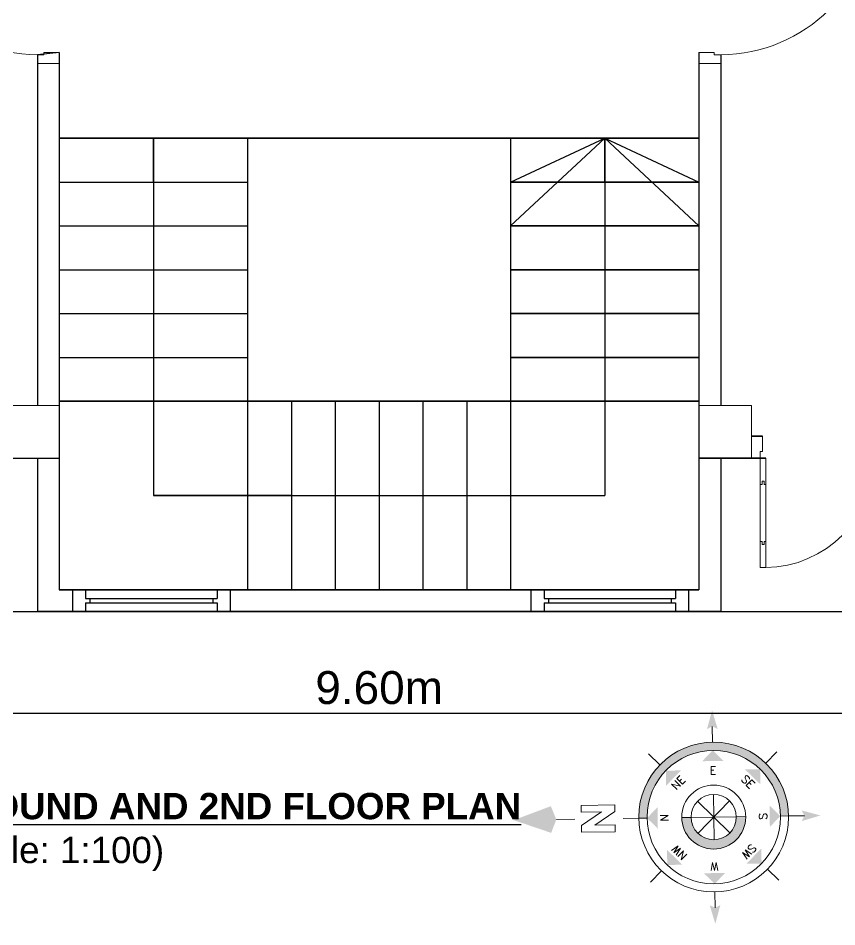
# Model space of a CAD drawing. Header units: inches. Extents: x -4010 to 92088, y -38563 to -1318.
# Drawn here: x 43216 to 43402.8, y -30356.8 to -30149.6 of the extents above; entities that cross this region are included whole.
import ezdxf
from ezdxf.enums import TextEntityAlignment as Align

# ---------------------------------------------------------------- set-up
doc = ezdxf.new("R2010")
doc.units = ezdxf.units.IN
doc.header["$MEASUREMENT"] = 0
doc.header["$PDMODE"] = 99
for name, color, linetype, lineweight in [('1-FOUNDATION DIM', 31, 'Continuous', 5), ('Colour 09', 210, 'Continuous', 9), ('DIM', 7, 'Continuous', 15), ('door', 132, 'Continuous', 15), ('Slab Line', 5, 'Continuous', 30)]:
    doc.layers.add(name, color=color, linetype=linetype, lineweight=lineweight)
for name, color, linetype in [('Brick wall', 3, 'Continuous'), ('col', 5, 'Continuous'), ('Door_Win', 3, 'Continuous'), ('TEX', 7, 'Continuous'), ('WINDOOR', 7, 'Continuous')]:
    doc.layers.add(name, color=color, linetype=linetype)
doc.styles.add('ARIAL', font='arial.ttf')
doc.styles.add('ROMANS', font='romans')
doc.styles.get("Standard").update_dxf_attribs({"font": 'ARIALN.TTF'})
doc.dimstyles.new('3-8', dxfattribs={"dimscale": 1.25, "dimtxt": 6, "dimasz": 2, "dimexe": 0.18, "dimexo": 6, "dimgap": 0, "dimtad": 0, "dimdec": 0, "dimzin": 3, "dimdsep": 46, "dimlunit": 3, "dimtxsty": 'ARIAL', "dimblk": 'DD', "dimcen": 1, "dimse1": 1, "dimse2": 1, "dimclrd": 256, "dimclrt": 256, "dimadec": 0, "dimazin": 0, "dimtfac": 0.5, "dimtdec": 0, "dimtmove": 2, "dimatfit": 0, "dimfxl": 0.18, "dimtvp": 0.75, "dimfrac": 1, "dimtolj": 1, "dimtzin": 0, "dimarcsym": 0})

# ---------------------------------------------------------------- blocks, each defined once
blk = doc.blocks.new('A$C30843580')
at = {"layer": 'Colour 09'}
for p, q in [((0, 12), (12, 12)), ((0, 0), (0, 12)), ((12, 12), (12, 0)), ((12, 0), (0, 0))]:
    blk.add_line(p, q, dxfattribs=at)
blk = doc.blocks.new('D30')
at = {"layer": 'door'}
for p, q in [((2, 5), (2, 29.97)), ((3.25, 29.97), (2, 29.97)), ((3.25, 5), (3.25, 29.97)), ((2.4, 23.97), (2, 23.97)), ((2.4, 23.97), (2.4, 24.72)), ((2.85, 24.72), (2.4, 24.72)), ((2.85, 23.97), (2.85, 24.72)), ((3.25, 23.97), (2.85, 23.97)), ((2, 11), (2.4, 11)), ((2.4, 10.25), (2.4, 11)), ((2.85, 10.25), (2.85, 11)), ((2.85, 11), (3.25, 11)), ((2.4, 10.25), (2.85, 10.25)), ((0, 0), (0, 5)), ((0, 5), (2, 5)), ((2, 5), (2, 3.5)), ((2, 5), (3.25, 5)), ((30, 5), (28, 5)), ((28, 5), (28, 3.5)), ((30, 0), (30, 5)), ((2, 3.5), (2.5, 3.5)), ((2.5, 3.5), (2.5, 0)), ((28, 3.5), (27.5, 3.5)), ((27.5, 3.5), (27.5, 0)), ((2.5, 0), (0, 0)), ((27.5, 0), (30, 0))]:
    blk.add_line(p, q, dxfattribs=at)
blk.add_arc((2.89, 4.86), 25.11, 0.3204, 89.1727, dxfattribs=at)
blk = doc.blocks.new('DD')
for p, q in [((0, 1.6), (0, -1.6)), ((-1.6, 0), (1.6, 0))]:
    blk.add_line(p, q)
at = {"const_width": 0.3}
blk.add_lwpolyline([(-0.15, 0, 1), (0.15, 0, 1)], format="xyb", close=True, dxfattribs=at)
blk = doc.blocks.new('*D1146')
at = {"layer": 'col', "lineweight": -2}
blk.add_line((43078.88, -30308.05), (43517.88, -30308.05), dxfattribs=at)
at = {"layer": 'Defpoints', "color": 0}
for p in [(43076.38, -30284.71), (43520.38, -30284.93), (43520.38, -30308.05)]:
    blk.add_point(p, dxfattribs=at)
at = {"layer": 'col', "lineweight": -2, "xscale": 2.5, "yscale": 2.5, "zscale": 2.5, "rotation": 180}
blk.add_blockref('DD', (43076.38, -30308.05), dxfattribs=at)
at = {"layer": 'col', "lineweight": -2, "xscale": 2.5, "yscale": 2.5, "zscale": 2.5}
blk.add_blockref('DD', (43520.38, -30308.05), dxfattribs=at)
at = {"layer": 'col', "insert": (43298.38, -30302.3), "char_height": 7.5, "attachment_point": 5, "style": 'ARIAL'}
blk.add_mtext('\\A1;9.60m', dxfattribs=at)
blk = doc.blocks.new('W-3FT')
at = {"layer": 'WINDOOR'}
for p, q in [((-36, 0), (-36, -5)), ((-36, 0), (-33, 0)), ((-36, 0), (0, 0)), ((-33, 0), (-33, -2)), ((-3, 0), (-3, -2)), ((0, 0), (0, -5)), ((-33, -2), (-3, -2)), ((-32, -2), (-32, -3)), ((-4, -2), (-4, -3)), ((-33, -3), (-33, -5)), ((-33, -3), (-3, -3)), ((-3, -3), (-3, -5)), ((-33, -5), (-36, -5)), ((-36, -5), (0, -5)), ((0, -5), (-3, -5))]:
    blk.add_line(p, q, dxfattribs=at)
blk = doc.blocks.new('Anno_North_J_Metric')
at = {"linetype": 'ByBlock', "lineweight": -2}
h = blk.add_hatch(color=0, dxfattribs=at)
h.paths.add_polyline_path([(-4.167, 0), (-4.679, 0, 1), (4.679, 0), (4.167, 0, -1)])
h.paths.add_polyline_path([(1.414, 0), (2, 0, 1), (-2, 0), (-1.414, 0, -1)])
at = {"color": 0, "linetype": 'ByBlock', "lineweight": -2}
for p, q in [((0, 4.679), (0, 5.667)), ((-3.308, 3.308), (-4.007, 4.007)), ((3.308, 3.308), (4.007, 4.007)), ((0, 1.414), (0, -1.414)), ((0, -1.414), (0, 1.414)), ((-1, 1), (1, -1)), ((-1, -1), (1, 1)), ((1, -1), (-1, 1)), ((1, 1), (-1, -1)), ((6.169, 0.401), (6.169, 0.821)), ((6.169, 0.821), (8.269, 0.821)), ((8.269, 0.821), (8.269, 0.401)), ((-4.679, 0), (-5.667, 0)), ((-4.679, 0), (-4.167, 0)), ((-1.414, 0), (-2, 0)), ((-1.414, 0), (1.414, 0)), ((1.414, 0), (-1.414, 0)), ((1.414, 0), (2, 0)), ((4.679, 0), (4.167, 0)), ((4.679, 0), (5.667, 0)), ((7.429, 0.401), (6.169, 0.401)), ((6.169, -0.439), (7.429, 0.401)), ((8.269, 0.401), (7.009, -0.439)), ((8.667, 0), (9.833, 0)), ((6.169, -0.859), (6.169, -0.439)), ((7.009, -0.439), (8.269, -0.439)), ((8.269, -0.439), (8.269, -0.859)), ((8.269, -0.859), (6.169, -0.859)), ((-3.308, -3.308), (-4.007, -4.007)), ((3.308, -3.308), (4.007, -4.007)), ((0, -4.679), (0, -5.667))]:
    blk.add_line(p, q, dxfattribs=at)
for radius in [4.679, 4.167, 2, 1.414]:
    blk.add_circle((0, 0), radius, dxfattribs=at)
for points in [[(-0.333, 5.5), (0, 5.667), (0, 6.667)], [(0, 6.667), (0.333, 5.5), (0, 5.667)], [(0, 4.167), (0.667, 3.5), (-0.667, 3.5)], [(-2.946, 2.946), (-2.003, 2.946), (-2.946, 2.003)], [(2.946, 2.946), (2.946, 2.003), (2.003, 2.946)], [(-4.167, 0), (-3.5, 0.667), (-3.5, -0.667)], [(4.167, 0), (3.5, -0.667), (3.5, 0.667)], [(12.5, 0), (10.167, 0.833), (9.833, 0)], [(-6.667, 0), (-5.5, 0.333), (-5.667, 0)], [(-5.5, -0.333), (-5.667, 0), (-6.667, 0)], [(9.833, 0), (10.167, -0.833), (12.5, 0)], [(-2.946, -2.946), (-2.946, -2.003), (-2.003, -2.946)], [(2.946, -2.946), (2.003, -2.946), (2.946, -2.003)], [(0, -4.167), (-0.667, -3.5), (0.667, -3.5)], [(0, -6.667), (-0.333, -5.5), (0, -5.667)], [(0.333, -5.5), (0, -5.667), (0, -6.667)]]:
    blk.add_solid(points, dxfattribs=at)
at = {"color": 0, "linetype": 'ByBlock', "lineweight": -2, "style": 'ROMANS'}
blk.add_text('W', height=0.5, dxfattribs=at).set_placement((0, 2.833), align=Align.CENTER)
for s, rotation, p in [('SW', 45, (-2.003, 2.003)), ('NW', 315, (2.003, 2.003)), ('S', 270, (-3.333, 0)), ('N', 270, (2.833, 0)), ('SE', 135, (-2, -2)), ('NE', 225, (2, -2)), ('E', 180, (0, -2.667))]:
    blk.add_text(s, height=0.5, rotation=rotation, dxfattribs=at).set_placement(p, align=Align.CENTER)
blk = doc.blocks.new('D40')
at = {"layer": 'door'}
for p, q in [((2, 5), (2, 39.97)), ((3.25, 39.97), (2, 39.97)), ((3.25, 5), (3.25, 39.97)), ((2.4, 33.97), (2, 33.97)), ((2.4, 33.97), (2.4, 34.72)), ((2.85, 34.72), (2.4, 34.72)), ((2.85, 33.97), (2.85, 34.72)), ((3.25, 33.97), (2.85, 33.97)), ((2, 11), (2.4, 11)), ((2.4, 10.25), (2.4, 11)), ((2.85, 10.25), (2.85, 11)), ((2.85, 11), (3.25, 11)), ((2.4, 10.25), (2.85, 10.25)), ((0, 0), (0, 5)), ((0, 5), (2, 5)), ((2, 5), (2, 3.5)), ((2, 5), (3.25, 5)), ((40, 5), (38, 5)), ((38, 5), (38, 3.5)), ((40, 0), (40, 5)), ((2, 3.5), (2.5, 3.5)), ((2.5, 3.5), (2.5, 0)), ((38, 3.5), (37.5, 3.5)), ((37.5, 3.5), (37.5, 0)), ((2.5, 0), (0, 0)), ((37.5, 0), (40, 0))]:
    blk.add_line(p, q, dxfattribs=at)
blk.add_arc((2.88, 4.86), 35.12, 0.2318, 89.393, dxfattribs=at)

msp = doc.modelspace()

# ---------------------------------------------------------------- linework, layer by layer
at = {"layer": 'Brick wall'}
for p, q in [((43220.417, -30157.927), (43220.417, -30237.927)), ((43225.417, -30157.427), (43225.417, -30279.927)), ((43371.337, -30157.427), (43371.337, -30279.927)), ((43371.337, -30157.427), (43371.337, -30279.927)), ((43376.337, -30157.927), (43376.337, -30237.927)), ((43376.337, -30157.927), (43376.337, -30237.927)), ((43225.417, -30176.967), (43371.337, -30176.967)), ((43371.337, -30176.967), (43225.417, -30176.967)), ((43268.377, -30176.967), (43268.377, -30279.927)), ((43328.377, -30176.967), (43328.377, -30279.927)), ((43328.377, -30176.967), (43328.377, -30279.927)), ((43225.417, -30186.967), (43268.377, -30186.967)), ((43328.377, -30186.967), (43371.337, -30186.967)), ((43371.337, -30186.967), (43328.377, -30186.967)), ((43225.417, -30196.967), (43268.377, -30196.967)), ((43328.377, -30196.967), (43371.337, -30196.967)), ((43371.337, -30196.967), (43328.377, -30196.967)), ((43225.417, -30206.967), (43268.377, -30206.967)), ((43328.377, -30206.967), (43371.337, -30206.967)), ((43371.337, -30206.967), (43328.377, -30206.967)), ((43225.417, -30216.967), (43268.377, -30216.967)), ((43328.377, -30216.967), (43371.337, -30216.967)), ((43371.337, -30216.967), (43328.377, -30216.967)), ((43225.417, -30226.967), (43268.377, -30226.967)), ((43328.377, -30226.967), (43371.337, -30226.967)), ((43371.337, -30226.967), (43328.377, -30226.967)), ((43225.417, -30236.967), (43371.337, -30236.967)), ((43371.337, -30236.967), (43225.417, -30236.967)), ((43278.377, -30236.967), (43278.377, -30279.927)), ((43288.377, -30236.967), (43288.377, -30279.927)), ((43298.377, -30236.967), (43298.377, -30279.927)), ((43308.377, -30236.967), (43308.377, -30279.927)), ((43318.377, -30236.967), (43318.377, -30279.927)), ((43318.377, -30236.967), (43318.377, -30279.927)), ((43383.337, -30244.927), (43385.837, -30244.927)), ((43385.837, -30244.927), (43383.337, -30244.927)), ((43210.167, -30249.927), (43225.417, -30249.927)), ((43220.417, -30249.927), (43220.417, -30284.927)), ((43371.337, -30249.927), (43386.587, -30249.927)), ((43386.587, -30249.927), (43371.337, -30249.927)), ((43376.337, -30249.927), (43376.337, -30284.927)), ((43376.337, -30249.927), (43376.337, -30284.927)), ((43225.417, -30279.927), (43371.337, -30279.927)), ((43371.337, -30279.927), (43225.417, -30279.927)), ((43220.417, -30284.927), (43376.337, -30284.927)), ((43376.337, -30284.927), (43220.417, -30284.927))]:
    msp.add_line(p, q, dxfattribs=at)
at = {"layer": 'col'}
for p, q in [((43246.897, -30186.967), (43246.897, -30176.967)), ((43246.897, -30176.967), (43246.897, -30258.447)), ((43328.377, -30196.967), (43349.857, -30176.967)), ((43328.377, -30186.967), (43349.857, -30176.967)), ((43349.857, -30186.967), (43349.857, -30176.967)), ((43349.857, -30176.967), (43349.857, -30258.447)), ((43349.857, -30176.967), (43371.337, -30196.967)), ((43349.857, -30176.967), (43371.337, -30186.967)), ((43371.337, -30186.967), (43328.377, -30186.967)), ((43371.337, -30196.967), (43328.377, -30196.967)), ((43278.377, -30258.447), (43246.897, -30258.447)), ((43246.897, -30258.447), (43349.857, -30258.447)), ((43376.337, -30284.927), (43520.377, -30284.927)), ((43376.337, -30284.927), (43520.377, -30284.927))]:
    msp.add_line(p, q, dxfattribs=at)
at = {"layer": 'Door_Win'}
msp.add_line((43225.417, -30157.427), (43220.417, -30157.927), dxfattribs=at)
at = {"layer": 'Slab Line'}
msp.add_line((43076.377, -30284.927), (43220.417, -30284.927), dxfattribs=at)

# ---------------------------------------------------------------- block references
at = {"layer": '1-FOUNDATION DIM', "xscale": -1}
for name, p, rotation in [('D40', (43225.417, -30119.927), 90), ('D30', (43383.337, -30244.927), 180)]:
    msp.add_blockref(name, p, dxfattribs=dict(at, rotation=rotation))
at = {"layer": '1-FOUNDATION DIM', "rotation": 270}
msp.add_blockref('D40', (43371.337, -30119.927), dxfattribs=at)
at = {"layer": 'Brick wall'}
for p in [(43264.412, -30279.927), (43368.994, -30279.927)]:
    msp.add_blockref('W-3FT', p, dxfattribs=at)
at = {"layer": 'Colour 09', "xscale": -1}
msp.add_blockref('A$C30843580', (43225.417, -30249.927), dxfattribs=at)
at = {"layer": 'Colour 09'}
msp.add_blockref('A$C30843580', (43371.337, -30249.927), dxfattribs=at)
msp.add_blockref('A$C30843580', (43371.337, -30249.927), dxfattribs=at)
at = {"layer": 'DIM', "ltscale": 500000, "xscale": 3.651035833295283, "yscale": 3.651035833292553, "zscale": 3.651035846891474, "rotation": 180.8671012841935}
msp.add_blockref('Anno_North_J_Metric', (43374.704, -30331.784), dxfattribs=at)

# ---------------------------------------------------------------- texts
at = {"layer": 'TEX', "insert": (43197.165, -30326.279), "char_height": 6, "width": 271.47295, "attachment_point": 1}
msp.add_mtext('{\\fArial Rounded MT Bold|b0|i0|c0|p34;\\LGROUND AND 2ND FLOOR PLAN\\P\\fArial|b0|i0|c0|p34;\\l(Scale: 1:100)}', dxfattribs=at)

# ---------------------------------------------------------------- dimensions: what is measured, and where the dimension line sits
at = {"layer": 'col'}
dim = msp.add_linear_dim(base=(43520.377, -30308.046), p1=(43076.377, -30284.709), p2=(43520.377, -30284.927), text='9.60m', dimstyle='3-8', dxfattribs=at)
dim.commit()
dim.dimension.update_dxf_attribs({"geometry": '*D1146', "text_midpoint": (43298.377, -30302.302)})

doc.saveas('drawing.dxf')
